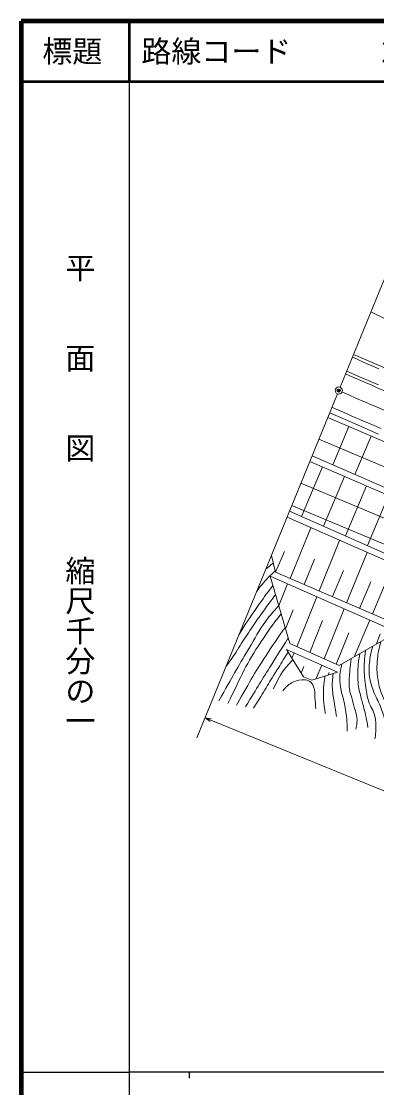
# Model space of a CAD drawing. Units: millimetres, scale not verified. Extents: x 40000 to 680000, y 20000 to 380000.
# Drawn here: x 40000 to 99228, y 202409 to 380000 of the extents above; entities that cross this region are included whole.
import ezdxf
from ezdxf.enums import TextEntityAlignment as Align

# ---------------------------------------------------------------- set-up
doc = ezdxf.new("R2010")
doc.units = ezdxf.units.MM
doc.header["$LTSCALE"] = 1000
doc.header["$PDMODE"] = 32
doc.header["$PDSIZE"] = 500
doc.linetypes.add('CHAIN', pattern=[18.5, 12, -1.5, 3.5, -1.5])
for name, color, linetype, lineweight in [('M-BGD', 7, 'Continuous', 13), ('M-BMK', 2, 'CHAIN', 13), ('M-STR-HTXT', 7, 'Continuous', 13), ('M-STR-STRC', 7, 'Continuous', 13), ('M-TTL', 2, 'Continuous', 140), ('M-TTL-BAND', 7, 'Continuous', 25), ('M-TTL-LINE', 7, 'Continuous', 50), ('M-TTL-TXT', 7, 'Continuous', 13)]:
    doc.layers.add(name, color=color, linetype=linetype, lineweight=lineweight)
doc.layers.add('M-OTRS', color=6, linetype='Continuous')
doc.styles.add('@ＭＳ ゴシック', font='')
doc.styles.add('ＭＳ ゴシック', font='')
doc.styles.get('@ＭＳ ゴシック').set_extended_font_data('@MS Gothic')
doc.styles.get('ＭＳ ゴシック').set_extended_font_data('MS Gothic')

msp = doc.modelspace()

# ---------------------------------------------------------------- linework, layer by layer
at = {"layer": 'M-BGD'}
for p, q in [((111839, 364824), (93131, 319060)), ((111334, 325175), (98264, 331615)), ((95176, 324061), (95962, 323714)), ((95360, 324512), (103693, 320914)), ((95962, 323714), (96866, 323317)), ((96866, 323317), (97772, 322921)), ((94229, 321746), (94955, 321425)), ((97772, 322921), (98680, 322527)), ((98680, 322527), (99591, 322133)), ((94955, 321425), (95863, 321027)), ((95863, 321027), (96774, 320629)), ((96774, 320629), (97686, 320233)), ((97686, 320233), (98600, 319838)), ((98600, 319838), (99514, 319443)), ((92677, 317949), (69266, 260677)), ((91391, 314802), (95626, 312952)), ((150322, 288567), (91077, 314035)), ((95626, 312952), (99555, 311264)), ((94609, 312517), (91919, 306113)), ((98284, 310937), (95590, 304522)), ((89589, 310395), (135153, 291257)), ((88453, 307615), (127675, 290614)), ((90179, 305812), (86711, 297556)), ((127331, 289698), (88087, 306720)), ((93849, 304221), (90367, 295931)), ((86598, 303078), (122722, 287905)), ((97519, 302629), (94023, 294306)), ((101189, 301037), (97679, 292681)), ((84705, 298448), (115100, 284939)), ((85085, 299376), (117361, 285818)), ((114354, 284174), (84283, 297414)), ((84816, 287230), (88276, 295656)), ((89646, 285142), (93029, 293563)), ((82377, 288284), (83871, 291686)), ((94207, 283171), (97662, 291523)), ((81669, 291021), (82377, 288284)), ((87165, 286215), (88863, 290414)), ((98529, 281303), (102011, 289608)), ((82377, 288284), (103177, 279294)), ((91857, 284187), (93687, 288553)), ((81479, 287602), (84742, 276364)), ((102628, 278277), (81479, 287602)), ((82906, 282688), (84371, 286327)), ((96379, 282232), (98241, 286666)), ((85912, 275846), (89257, 284172)), ((84026, 278830), (85328, 281972)), ((90451, 273837), (93831, 282156)), ((88071, 274891), (90193, 280197)), ((95499, 274175), (98065, 280289)), ((92463, 272947), (94571, 278169)), ((92972, 272722), (102628, 278277)), ((99192, 276300), (99829, 277984)), ((84196, 275380), (87036, 270832)), ((92670, 271627), (84196, 275380)), ((84742, 276364), (92972, 272722)), ((85113, 273912), (85472, 274815)), ((86642, 271462), (87080, 272574)), ((89156, 270534), (90076, 272776)), ((87036, 270832), (88404, 270301)), ((88404, 270301), (92670, 271627)), ((91157, 271156), (91314, 271557))]:
    msp.add_line(p, q, dxfattribs=at)
msp.add_circle((92904, 318504), 600, dxfattribs=at)
msp.add_open_spline([(81989, 289786), (81426, 289346), (81082, 289071), (80754, 288781)], degree=3, dxfattribs=at)
for points, knots in [([(82329, 288470), (81790, 288005), (81640, 287846), (81220, 287423), (80339, 286536), (79832, 285923), (79209, 285003)], [0, 0, 0, 0, 1, 1, 1, 2, 2, 2, 2]), ([(81937, 286026), (80678, 284405), (80347, 283939), (79375, 282568), (78067, 280725), (77236, 279419), (76277, 277829)], [0, 0, 0, 0, 1, 1, 1, 2, 2, 2, 2]), ([(82374, 284522), (80687, 282265), (80242, 281654), (78934, 279773), (77321, 277454), (76544, 276070), (74967, 273727), (74672, 273289), (74401, 272943), (74144, 272611)], [0, 0, 0, 0, 1, 1, 1, 2, 2, 2, 3, 3, 3, 3]), ([(82906, 282688), (81851, 281539), (81549, 281163), (80759, 280123), (79475, 278431), (79004, 277312), (77906, 275494), (75895, 272164), (75298, 271050), (72945, 266857)], [0, 0, 0, 0, 1, 1, 1, 2, 2, 2, 3, 3, 3, 3]), ([(83300, 281329), (81653, 279231), (81208, 278555), (79973, 276704), (77438, 272905), (76829, 271329), (74446, 266401)], [0, 0, 0, 0, 1, 1, 1, 2, 2, 2, 2]), ([(83969, 279027), (82601, 277123), (82248, 276586), (81187, 274992), (78947, 271630), (78316, 270421), (75843, 266136)], [0, 0, 0, 0, 1, 1, 1, 2, 2, 2, 2]), ([(84470, 277300), (83132, 275172), (82796, 274633), (81728, 272921), (80012, 270168), (79481, 269297), (77366, 265855)], [0, 0, 0, 0, 1, 1, 1, 2, 2, 2, 2]), ([(98562, 275937), (98264, 274857), (98172, 274496), (98063, 273549), (97943, 272513), (97898, 271913), (98039, 270880), (98171, 269906), (98358, 269374), (98690, 268449), (99060, 267422), (99451, 266921), (99839, 265900), (100212, 264919), (100436, 264368), (100675, 263346), (100806, 262787), (100881, 262467), (100893, 261894), (100904, 261359), (100871, 261142), (100766, 260529)], [0, 0, 0, 0, 1, 1, 1, 2, 2, 2, 3, 3, 3, 4, 4, 4, 5, 5, 5, 6, 6, 6, 7, 7, 7, 7]), ([(99905, 276710), (99579, 275353), (99458, 274920), (99357, 273748), (99275, 272797), (99221, 272254), (99317, 271304), (99427, 270202), (99520, 269575), (99857, 268520), (100142, 267629), (100391, 267161), (100781, 266311), (101333, 265110), (101999, 264567), (102269, 263273), (102460, 262362), (102480, 261929), (102415, 260895)], [0, 0, 0, 0, 1, 1, 1, 2, 2, 2, 3, 3, 3, 4, 4, 4, 5, 5, 5, 6, 6, 6, 6]), ([(84465, 274949), (83548, 273472), (83318, 273100), (82584, 271914), (81062, 269453), (80590, 268679), (78703, 265604)], [0, 0, 0, 0, 1, 1, 1, 2, 2, 2, 2]), ([(85276, 273650), (84752, 273167), (84601, 272976), (84203, 272512), (83110, 271236), (82891, 270564), (82016, 268809)], [0, 0, 0, 0, 1, 1, 1, 2, 2, 2, 2]), ([(94983, 273878), (94862, 272970), (94835, 272718), (94770, 271971), (94676, 270901), (94567, 270296), (94647, 269225), (94730, 268103), (95076, 267523), (95319, 266425), (95596, 265167), (96061, 264467), (95935, 263185), (95895, 262773), (95887, 262587), (95759, 262139)], [0, 0, 0, 0, 1, 1, 1, 2, 2, 2, 3, 3, 3, 4, 4, 4, 5, 5, 5, 5]), ([(96400, 274694), (96222, 273640), (96178, 273316), (96118, 272424), (96043, 271312), (96018, 270676), (96160, 269569), (96285, 268590), (96464, 268058), (96695, 267098), (96980, 265907), (97240, 265263), (97470, 264061), (97596, 263407), (97638, 263180), (97748, 262378)], [0, 0, 0, 0, 1, 1, 1, 2, 2, 2, 3, 3, 3, 4, 4, 4, 5, 5, 5, 5]), ([(97357, 275244), (97231, 274369), (97214, 274099), (97171, 273361), (97092, 271998), (97150, 271225), (97311, 269870), (97453, 268667), (97532, 267983), (97862, 266817), (98154, 265783), (98694, 265329), (98923, 264279), (99106, 263436), (99119, 262939), (99091, 262076), (99070, 261455), (99048, 261220), (98936, 260492)], [0, 0, 0, 0, 1, 1, 1, 2, 2, 2, 3, 3, 3, 4, 4, 4, 5, 5, 5, 6, 6, 6, 6]), ([(93413, 272975), (93209, 272100), (93135, 271804), (93094, 271039), (93055, 270322), (93077, 269914), (93175, 269203), (93308, 268234), (93565, 267727), (93759, 266769), (93988, 265640), (94151, 265008), (94239, 263859), (94300, 263058), (94309, 262765), (94292, 261804)], [0, 0, 0, 0, 1, 1, 1, 2, 2, 2, 3, 3, 3, 4, 4, 4, 5, 5, 5, 5]), ([(83588, 268475), (84124, 269126), (84361, 269436), (85033, 269807), (85641, 270143), (86038, 270298), (86732, 270335), (87220, 270361), (87542, 270366), (87965, 270121), (88371, 269884), (88533, 269614), (88717, 269181), (89003, 268511), (88865, 268055), (88936, 267330), (89006, 266620), (89021, 266386), (89078, 265509)], [0, 0, 0, 0, 1, 1, 1, 2, 2, 2, 3, 3, 3, 4, 4, 4, 5, 5, 5, 6, 6, 6, 6]), ([(90627, 270992), (90462, 270069), (90442, 269766), (90385, 268975), (90266, 267311), (90414, 266668), (90650, 264711)], [0, 0, 0, 0, 1, 1, 1, 2, 2, 2, 2]), ([(91972, 271409), (91843, 270250), (91801, 269869), (91843, 268881), (91884, 267881), (92036, 267331), (92191, 266343), (92320, 265523), (92367, 265257), (92551, 264250)], [0, 0, 0, 0, 1, 1, 1, 2, 2, 2, 3, 3, 3, 3])]:
    msp.add_open_spline(points, degree=3, knots=knots, dxfattribs=at)
at = {"layer": 'M-BMK'}
msp.add_lwpolyline([(101131, 314940), (100212, 315334), (99293, 315729), (98375, 316124), (97456, 316519), (96538, 316916), (95621, 317314), (94704, 317714), (93788, 318115), (93453, 318262)], dxfattribs=at)
at = {"layer": 'M-OTRS'}
msp.add_point((92904, 318504), dxfattribs=at)
at = {"layer": 'M-STR-HTXT'}
for p, q in [((194824, 213220), (70621, 263992)), ((70621, 263992), (71452, 263383)), ((70621, 263992), (71641, 263845))]:
    msp.add_line(p, q, dxfattribs=at)
at = {"layer": 'M-STR-STRC'}
for points in [[(94040, 321283), (94753, 320968), (95663, 320569), (96574, 320171), (97487, 319774), (98401, 319379), (99317, 318984), (100233, 318590), (101151, 318196), (102069, 317802), (102314, 317697)], [(91769, 315727), (92336, 315476), (93258, 315072), (94179, 314669), (95101, 314269), (96023, 313871), (96944, 313473), (97864, 313077), (98785, 312682), (99704, 312288), (99949, 312183)]]:
    msp.add_lwpolyline(points, dxfattribs=at)
at = {"layer": 'M-TTL'}
for p, q in [((40000, 380000), (40000, 20000)), ((680000, 380000), (40000, 380000))]:
    msp.add_line(p, q, dxfattribs=at)
at = {"layer": 'M-TTL-BAND'}
for p, q in [((58000, 370000), (58000, 20000)), ((40000, 205000), (58000, 205000)), ((579000, 205000), (58000, 205000)), ((68000, 205000), (68000, 204000))]:
    msp.add_line(p, q, dxfattribs=at)
at = {"layer": 'M-TTL-LINE'}
for p, q in [((58000, 380000), (58000, 370000)), ((40000, 370000), (680000, 370000))]:
    msp.add_line(p, q, dxfattribs=at)

# ---------------------------------------------------------------- texts
at = {"layer": 'M-TTL-BAND', "style": '@ＭＳ ゴシック'}
for s, p in [('平\u3000\u3000面\u3000\u3000図', (49777, 306475)), ('縮尺千分の一', (49777, 261030))]:
    msp.add_text(s, height=3666, rotation=270, dxfattribs=at).set_placement(p, align=Align.MIDDLE_RIGHT)
at = {"layer": 'M-TTL-TXT', "style": 'ＭＳ ゴシック'}
msp.add_text('標題', height=3666, dxfattribs=at).set_placement((48500, 375000), align=Align.MIDDLE_CENTER)
msp.add_text('路線コード      285', height=3666, dxfattribs=at).set_placement((60000, 375000), align=Align.MIDDLE_LEFT)

doc.saveas('drawing.dxf')
